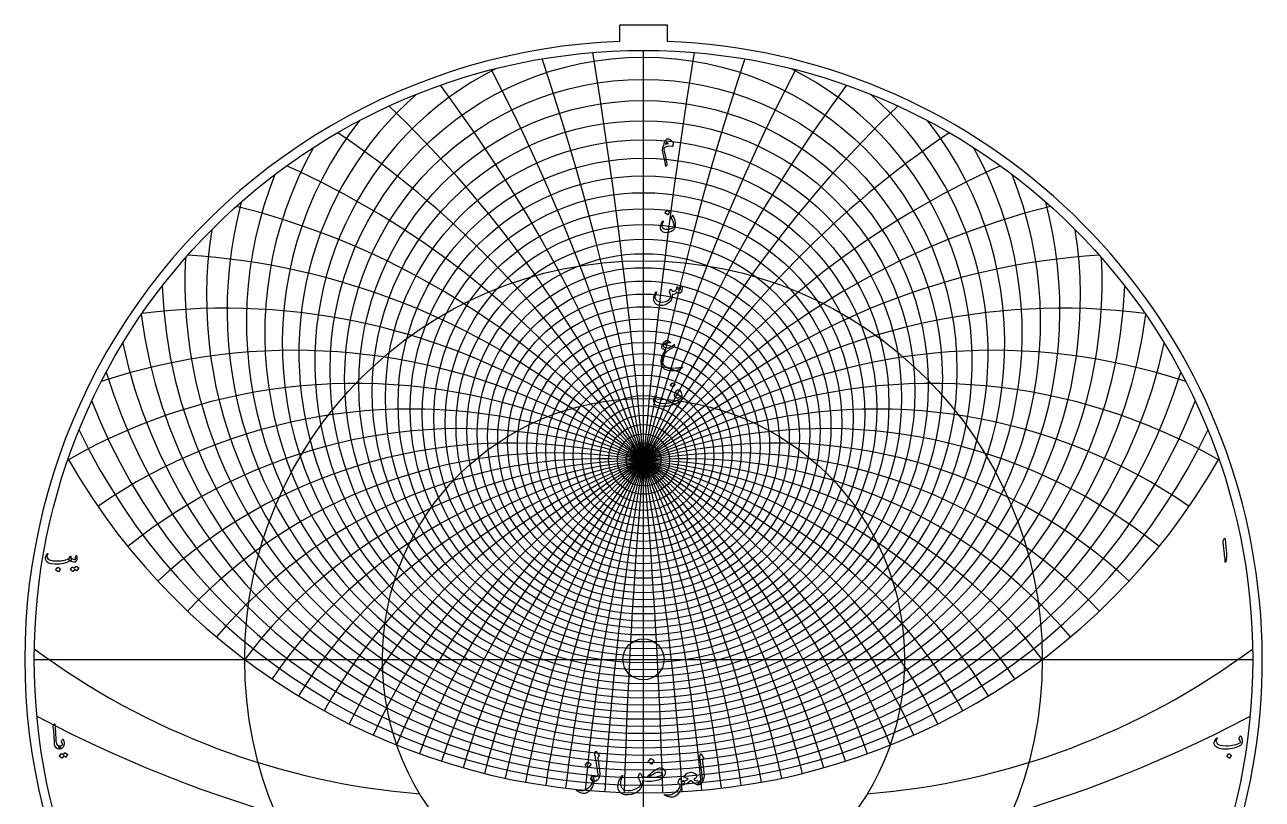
# Model space of a CAD drawing. Header units: millimetres. Extents: x -137 to 137, y -137 to 141.
# Drawn here: x -137.1 to 137.1, y -31 to 140.7 of the extents above; entities that cross this region are included whole.
import ezdxf

# ---------------------------------------------------------------- set-up
doc = ezdxf.new("R2010")
doc.units = ezdxf.units.MM
for name, color, linetype in [('CUT_INNER', 6, 'Continuous'), ('CUT_OUTER', 1, 'Continuous'), ('ENGRAVE', 7, 'Continuous'), ('ENGRAVE_FINE', 8, 'Continuous'), ('TEXT', 5, 'Continuous')]:
    doc.layers.add(name, color=color, linetype=linetype)

msp = doc.modelspace()

# ---------------------------------------------------------------- linework, layer by layer
at = {"layer": 'CUT_INNER'}
msp.add_circle((0, 0), 4.55, dxfattribs=at)
at = {"layer": 'CUT_OUTER'}
for points in [[(-5.25, 140.7), (5.25, 140.7), (5.25, 137)], [(-5.25, 137), (-5.25, 140.7)]]:
    msp.add_lwpolyline(points, dxfattribs=at)
for start, end in [(92.1943, 204.6095), (204.6093, 87.8054)]:
    msp.add_arc((0, 0), 137.1, start, end, dxfattribs=at)
at = {"layer": 'ENGRAVE'}
for points in [[(0, -135), (0, 135)], [(-135, 0), (135, 0)]]:
    msp.add_lwpolyline(points, dxfattribs=at)
for centre, radius in [((0, 0), 135), ((0, 64.05), 69.46), ((0, 56.7), 54.39), ((0, 51.6), 41.53), ((0, 0), 88.37), ((0, 48.08), 30.1), ((0, 45.78), 19.61), ((0, 0), 57.85), ((0, 44.48), 9.67), ((0, 44.06), 1.8)]:
    msp.add_circle(centre, radius, dxfattribs=at)
for centre, radius, start, end in [((0, 74.77), 87.98, 158.1689, 21.8311), ((0, 91.01), 112.23, 187.461, 352.539), ((0, 117.27), 146.84, 209.7488, 330.2512), ((0, -66.59), 110.65, 37, 143), ((0, -66.59), 110.65, 37, 143), ((-36.21, 135.15), 165.49, 233.3573, 265.3666), ((36.21, 135.15), 165.49, 274.6334, 306.6427)]:
    msp.add_arc(centre, radius, start, end, dxfattribs=at)
at = {"layer": 'ENGRAVE_FINE'}
for centre, radius in [((0, 62.36), 66.22), ((0, 60.79), 63.1), ((0, 59.33), 60.1), ((0, 57.97), 57.2), ((0, 55.53), 51.67), ((0, 54.44), 49.03), ((0, 53.42), 46.46), ((0, 52.47), 43.96), ((0, 50.78), 39.15), ((0, 50.02), 36.82), ((0, 49.32), 34.54), ((0, 48.68), 32.3), ((0, 47.53), 27.94), ((0, 47.03), 25.82), ((0, 46.57), 23.72), ((0, 46.16), 21.65), ((0, 45.45), 17.59), ((0, 45.15), 15.58), ((0, 44.89), 13.6), ((0, 44.67), 11.63), ((0, 44.33), 7.72), ((0, 44.21), 5.79), ((0, 44.13), 3.85), ((0, 44.08), 1.93)]:
    msp.add_circle(centre, radius, dxfattribs=at)
for centre, radius, start, end in [((-1264.74, -66.59), 1269.57, 1.67392, 9.11519), ((-1264.74, -66.59), 1269.57, 1.67392, 9.11519), ((1264.74, -66.59), 1269.57, 170.88481, 178.32608), ((1264.74, -66.59), 1269.57, 170.88481, 178.32608), ((-627.53, -66.59), 637.21, 3.35352, 18.26552), ((-627.53, -66.59), 637.21, 3.35352, 18.26552), ((627.53, -66.59), 637.21, 161.73448, 176.64648), ((627.53, -66.59), 637.21, 161.73448, 176.64648), ((0, 65.88), 72.83, 116.6054, 63.3946), ((-412.95, -66.59), 427.52, 5.0445, 27.4867), ((-412.95, -66.59), 427.52, 5.0445, 27.4867), ((412.95, -66.59), 427.52, 152.5133, 174.9555), ((412.95, -66.59), 427.52, 152.5133, 174.9555), ((-304.01, -66.59), 323.52, 6.7529, 36.8156), ((-304.01, -66.59), 323.52, 6.7529, 36.8156), ((304.01, -66.59), 323.52, 143.1844, 173.2471), ((304.01, -66.59), 323.52, 143.1844, 173.2471), ((0, 67.85), 76.36, 131.2422, 48.7578), ((-237.29, -66.59), 261.82, 8.4846, 46.2905), ((-237.29, -66.59), 261.82, 8.4846, 46.2905), ((237.29, -66.59), 261.82, 133.7095, 171.5154), ((237.29, -66.59), 261.82, 133.7095, 171.5154), ((0, 69.98), 80.05, 141.8437, 38.1563), ((-191.65, -66.59), 221.3, 10.2463, 55.9513), ((-191.65, -66.59), 221.3, 10.2463, 55.9513), ((191.65, -66.59), 221.3, 124.0487, 169.7537), ((191.65, -66.59), 221.3, 124.0487, 169.7537), ((0, 72.28), 83.91, 150.5762, 29.4238), ((-158.03, -66.59), 192.91, 12.0446, 65.8393), ((-158.03, -66.59), 192.91, 12.0446, 65.8393), ((158.03, -66.59), 192.91, 114.1607, 167.9554), ((158.03, -66.59), 192.91, 114.1607, 167.9554), ((0, 77.48), 92.27, 164.9746, 15.0254), ((-131.87, -66.59), 172.14, 13.8869, 75.9956), ((-131.87, -66.59), 172.14, 13.8869, 75.9956), ((131.87, -66.59), 172.14, 104.0044, 166.1131), ((131.87, -66.59), 172.14, 104.0044, 166.1131), ((0, 80.43), 96.81, 171.1961, 8.8039), ((0, 83.65), 101.62, 176.9629, 3.0371), ((-110.65, -66.59), 156.48, 15.7812, 86.4587), ((-110.65, -66.59), 156.48, 15.7812, 86.4587), ((110.65, -66.59), 156.48, 93.5413, 164.2188), ((110.65, -66.59), 156.48, 93.5413, 164.2188), ((0, 87.16), 106.75, 182.3632, 357.6368), ((-92.85, -66.59), 144.44, 17.7361, 97.2591), ((-92.85, -66.59), 144.44, 17.7361, 97.2591), ((92.85, -66.59), 144.44, 82.7409, 162.2639), ((92.85, -66.59), 144.44, 82.7409, 162.2639), ((0, 95.24), 118.1, 192.3035, 347.6965), ((-77.48, -66.59), 135.08, 19.7612, 108.4105), ((-77.48, -66.59), 135.08, 19.7612, 108.4105), ((77.48, -66.59), 135.08, 71.5895, 160.2388), ((77.48, -66.59), 135.08, 71.5895, 160.2388), ((0, 99.92), 124.42, 196.9274, 343.0726), ((-63.88, -66.59), 127.77, 21.8673, 119.8123), ((-63.88, -66.59), 127.77, 21.8673, 119.8123), ((63.88, -66.59), 127.77, 60.1877, 158.1327), ((63.88, -66.59), 127.77, 60.1877, 158.1327), ((0, 105.09), 131.27, 201.3616, 338.6384), ((-51.6, -66.59), 122.09, 24.0662, 124.5822), ((-51.6, -66.59), 122.09, 24.0662, 124.5822), ((51.6, -66.59), 122.09, 55.4178, 155.9338), ((51.6, -66.59), 122.09, 55.4178, 155.9338), ((0, 110.84), 138.71, 205.6291, 334.3709), ((-40.27, -66.59), 117.75, 26.3716, 128.9182), ((-40.27, -66.59), 117.75, 26.3716, 128.9182), ((40.27, -66.59), 117.75, 51.0818, 153.6284), ((40.27, -66.59), 117.75, 51.0818, 153.6284), ((-29.65, -66.59), 114.55, 28.7987, 132.8805), ((-29.65, -66.59), 114.55, 28.7987, 132.8805), ((29.65, -66.59), 114.55, 47.1195, 151.2013), ((29.65, -66.59), 114.55, 47.1195, 151.2013), ((-19.51, -66.59), 112.36, 31.3651, 136.5202), ((-19.51, -66.59), 112.36, 31.3651, 136.5202), ((-9.68, -66.59), 111.07, 34.0911, 139.881), ((-9.68, -66.59), 111.07, 34.0911, 139.881), ((9.68, -66.59), 111.07, 40.119, 145.9089), ((9.68, -66.59), 111.07, 40.119, 145.9089), ((19.51, -66.59), 112.36, 43.4798, 148.6349), ((19.51, -66.59), 112.36, 43.4798, 148.6349), ((0, 241.04), 287.04, 242.0779, 297.9221)]:
    msp.add_arc(centre, radius, start, end, dxfattribs=at)
at = {"layer": 'TEXT'}
for points in [[(4.51, 113.96), (4.53, 114.08), (4.56, 114.19), (4.58, 114.31), (4.61, 114.42), (4.65, 114.53), (4.68, 114.65), (4.73, 114.75), (4.78, 114.86), (4.88, 115.05), (4.99, 115.2), (5.11, 115.31), (5.23, 115.38), (5.41, 115.41), (5.6, 115.37), (5.82, 115.27), (6.05, 115.09), (6.12, 115.04), (6.18, 114.98), (6.24, 114.92), (6.3, 114.86), (6.36, 114.8), (6.41, 114.73), (6.47, 114.67), (6.53, 114.6), (6.55, 114.56), (6.57, 114.52), (6.58, 114.48), (6.58, 114.45), (6.56, 114.3), (6.54, 114.17), (6.51, 114.05), (6.5, 113.95), (6.48, 113.87), (6.47, 113.8), (6.45, 113.76), (6.45, 113.73), (6.42, 113.69), (6.4, 113.67), (6.36, 113.67), (6.32, 113.67), (5.76, 113.75), (5.27, 113.7), (4.86, 113.53), (4.51, 113.23), (4.49, 113.2), (4.48, 113.16), (4.47, 113.13), (4.48, 113.09), (4.61, 112.6), (4.73, 112.09), (4.85, 111.56), (4.96, 111.01), (5.08, 110.28), (5.14, 109.74), (5.11, 109.42), (5.02, 109.3), (4.98, 109.31), (4.94, 109.34), (4.92, 109.4), (4.91, 109.49), (4.89, 109.67), (4.86, 109.85), (4.83, 110.04), (4.8, 110.24), (4.76, 110.45), (4.71, 110.66), (4.66, 110.88), (4.6, 111.11), (4.42, 111.86), (4.29, 112.46), (4.23, 112.91), (4.23, 113.19), (4.25, 113.32), (4.28, 113.45), (4.31, 113.56), (4.34, 113.66), (4.38, 113.75), (4.42, 113.83), (4.47, 113.9), (4.51, 113.96)], [(4.89, 114.23), (4.96, 114.26), (5.03, 114.28), (5.1, 114.31), (5.18, 114.33), (5.26, 114.35), (5.35, 114.36), (5.43, 114.38), (5.52, 114.39), (5.4, 114.48), (5.29, 114.55), (5.2, 114.58), (5.12, 114.57), (5.04, 114.53), (4.97, 114.46), (4.92, 114.36), (4.89, 114.23)], [(5.16, 99.5), (5.17, 99.51), (5.18, 99.51), (5.2, 99.52), (5.22, 99.51), (5.36, 99.46), (5.49, 99.39), (5.62, 99.3), (5.73, 99.21), (5.75, 99.19), (5.75, 99.18), (5.75, 99.17), (5.74, 99.15), (5.4, 98.6), (5.39, 98.59), (5.37, 98.58), (5.35, 98.59), (5.33, 98.61), (5.31, 98.62), (5.27, 98.64), (5.23, 98.67), (5.17, 98.71), (5.11, 98.75), (5.02, 98.8), (4.93, 98.86), (4.82, 98.93), (4.8, 98.94), (4.8, 98.95), (4.8, 98.96), (4.8, 98.97)], [(6.5, 98.41), (6.56, 98.29), (6.62, 98.16), (6.68, 98.03), (6.74, 97.89), (6.79, 97.74), (6.84, 97.59), (6.88, 97.43), (6.92, 97.26), (6.96, 97.1), (6.99, 96.93), (7.01, 96.77), (7.02, 96.61), (7.02, 96.45), (7.02, 96.29), (7, 96.12), (6.98, 95.96), (6.95, 95.8), (6.9, 95.64), (6.84, 95.5), (6.76, 95.37), (6.51, 95.07), (6.19, 94.85), (5.78, 94.69), (5.29, 94.61), (4.94, 94.6), (4.63, 94.65), (4.37, 94.75), (4.14, 94.91), (3.98, 95.11), (3.86, 95.34), (3.8, 95.62), (3.79, 95.92), (3.83, 96.25), (3.92, 96.56), (4.05, 96.85), (4.23, 97.14), (4.26, 97.17), (4.29, 97.19), (4.31, 97.2), (4.34, 97.18), (4.36, 97.16), (4.37, 97.13), (4.36, 97.09), (4.33, 97.04), (4.15, 96.68), (4.06, 96.36), (4.07, 96.07), (4.16, 95.81), (4.33, 95.61), (4.57, 95.46), (4.88, 95.38), (5.25, 95.35), (5.71, 95.39), (6.12, 95.51), (6.48, 95.71), (6.79, 95.98), (6.79, 95.99), (6.8, 96), (6.8, 96.02), (6.8, 96.04), (6.79, 96.23), (6.75, 96.44), (6.69, 96.68), (6.59, 96.95), (6.54, 97.09), (6.49, 97.22), (6.44, 97.33), (6.39, 97.44), (6.34, 97.54), (6.29, 97.63), (6.25, 97.71), (6.21, 97.77), (6.18, 97.81), (6.17, 97.84), (6.17, 97.87), (6.18, 97.9), (6.39, 98.43), (6.41, 98.46), (6.44, 98.47), (6.47, 98.45), (6.5, 98.41)], [(8.28, 82.77), (8.29, 82.8), (8.31, 82.82), (8.33, 82.84), (8.35, 82.84), (8.38, 82.84), (8.41, 82.83), (8.43, 82.81), (8.45, 82.78), (8.49, 82.69), (8.52, 82.58), (8.54, 82.44), (8.54, 82.29), (8.53, 82.03), (8.48, 81.79), (8.4, 81.56), (8.29, 81.34), (8.25, 81.29), (8.21, 81.25), (8.16, 81.22), (8.11, 81.21), (7.94, 81.2), (7.75, 81.23), (7.54, 81.3), (7.32, 81.42), (7.14, 81.17), (6.92, 81), (6.67, 80.92), (6.39, 80.92), (6.38, 80.76), (6.36, 80.62), (6.35, 80.48), (6.33, 80.34), (6.3, 80.21), (6.27, 80.08), (6.24, 79.96), (6.2, 79.84), (6.11, 79.63), (5.99, 79.43), (5.84, 79.25), (5.66, 79.09), (5.24, 78.81), (4.79, 78.61), (4.32, 78.49), (3.83, 78.46), (3.27, 78.54), (2.83, 78.74), (2.5, 79.06), (2.29, 79.5), (2.27, 79.66), (2.26, 79.85), (2.28, 80.07), (2.32, 80.31), (2.39, 80.58), (2.49, 80.87), (2.61, 81.16), (2.77, 81.46), (2.78, 81.48), (2.79, 81.49), (2.81, 81.5), (2.83, 81.5), (2.85, 81.5), (2.87, 81.5), (2.88, 81.49), (2.9, 81.48), (2.9, 81.46), (2.91, 81.44), (2.9, 81.42), (2.9, 81.4), (2.7, 80.99), (2.58, 80.66), (2.52, 80.4), (2.53, 80.21), (2.72, 79.8), (3, 79.5), (3.4, 79.31), (3.9, 79.23), (4.6, 79.28), (5.19, 79.45), (5.67, 79.76), (6.05, 80.21), (6.04, 80.5), (6, 80.8), (5.9, 81.13), (5.76, 81.47), (5.75, 81.5), (5.74, 81.53), (5.73, 81.56), (5.74, 81.58), (5.78, 81.67), (5.82, 81.74), (5.85, 81.81), (5.89, 81.88), (5.92, 81.94), (5.95, 81.99), (5.98, 82.04), (6, 82.08), (6.02, 82.09), (6.03, 82.1), (6.05, 82.1), (6.07, 82.09), (6.08, 82.08), (6.09, 82.06), (6.11, 82.04), (6.13, 82.01), (6.15, 81.98), (6.17, 81.94), (6.2, 81.9), (6.23, 81.85), (6.28, 81.76), (6.33, 81.69), (6.37, 81.65), (6.4, 81.64), (6.59, 81.62), (6.78, 81.65), (6.97, 81.73), (7.16, 81.86), (7.22, 81.95), (7.29, 82.09), (7.36, 82.28), (7.42, 82.53), (7.43, 82.55), (7.44, 82.57), (7.46, 82.59), (7.48, 82.6), (7.5, 82.61), (7.52, 82.61), (7.54, 82.61), (7.56, 82.6), (7.59, 82.56), (7.6, 82.47), (7.59, 82.34), (7.57, 82.18), (7.72, 82.09), (7.87, 82.03), (8.04, 82), (8.22, 82.01), (8.21, 82.06), (8.21, 82.1), (8.2, 82.13), (8.18, 82.16), (8.16, 82.18), (8.15, 82.2), (8.15, 82.22), (8.15, 82.24)], [(5.02, 70.67), (5.13, 70.7), (5.25, 70.7), (5.39, 70.67), (5.53, 70.6), (5.6, 70.56), (5.67, 70.51), (5.73, 70.47), (5.79, 70.42), (5.84, 70.38), (5.88, 70.33), (5.92, 70.29), (5.95, 70.24), (5.97, 70.2), (5.96, 70.17), (5.93, 70.16), (5.86, 70.17), (5.42, 70.2), (5.02, 70.11), (4.65, 69.89), (4.31, 69.55), (4.3, 69.52), (4.3, 69.5), (4.31, 69.48), (4.33, 69.45), (4.6, 69.25), (4.88, 69.12), (5.19, 69.06), (5.52, 69.06), (5.58, 69.07), (5.66, 69.1), (5.75, 69.14), (5.86, 69.21), (6.07, 69.33), (6.25, 69.44), (6.4, 69.53), (6.53, 69.61), (6.64, 69.68), (6.72, 69.73), (6.79, 69.76), (6.82, 69.79), (6.88, 69.8), (6.9, 69.79), (6.91, 69.74), (6.89, 69.66), (6.81, 69.46), (6.74, 69.3), (6.68, 69.2), (6.63, 69.15), (6.48, 69.08), (6.33, 69), (6.16, 68.91), (5.98, 68.8), (5.8, 68.69), (5.61, 68.56), (5.41, 68.42), (5.2, 68.27), (4.78, 67.9), (4.46, 67.46), (4.24, 66.96), (4.12, 66.39), (4.12, 66.08), (4.17, 65.79), (4.27, 65.53), (4.43, 65.29), (4.82, 64.96), (5.4, 64.74), (6.17, 64.62), (7.12, 64.6), (7.27, 64.61), (7.43, 64.63), (7.6, 64.64), (7.78, 64.66), (7.97, 64.69), (8.17, 64.71), (8.38, 64.75), (8.61, 64.79), (8.65, 64.79), (8.68, 64.79), (8.69, 64.78), (8.7, 64.76), (8.67, 64.69), (8.52, 64.58), (8.27, 64.43), (7.91, 64.24), (7.69, 64.14), (7.5, 64.06), (7.34, 64.01), (7.2, 63.99), (6.69, 63.95), (6.23, 63.94), (5.81, 63.97), (5.44, 64.03), (4.75, 64.29), (4.26, 64.7), (3.98, 65.27), (3.9, 66), (3.99, 66.76), (4.18, 67.43), (4.47, 68.01), (4.88, 68.5), (4.62, 68.62), (4.4, 68.74), (4.24, 68.86), (4.12, 68.98), (4.09, 69.03), (4.07, 69.08), (4.06, 69.14), (4.06, 69.21), (4.08, 69.38), (4.12, 69.54), (4.17, 69.69), (4.24, 69.83), (4.41, 70.12), (4.6, 70.35), (4.8, 70.54), (5.02, 70.67)], [(6.33, 61.31), (6.33, 61.32), (6.35, 61.33), (6.36, 61.33), (6.38, 61.33), (6.52, 61.27), (6.66, 61.2), (6.78, 61.12), (6.9, 61.02), (6.91, 61.01), (6.92, 60.99), (6.91, 60.98), (6.91, 60.97), (6.56, 60.41), (6.55, 60.4), (6.54, 60.4), (6.52, 60.4), (6.49, 60.42), (6.47, 60.44), (6.44, 60.46), (6.4, 60.49), (6.34, 60.52), (6.27, 60.57), (6.19, 60.62), (6.09, 60.68), (5.98, 60.74), (5.97, 60.75), (5.96, 60.76), (5.96, 60.77), (5.97, 60.78)], [(7.61, 59.76), (7.75, 59.77), (7.9, 59.72), (8.04, 59.59), (8.18, 59.41), (8.31, 59.16), (8.41, 58.87), (8.47, 58.53), (8.51, 58.14), (8.51, 58), (8.5, 57.87), (8.48, 57.75), (8.44, 57.64), (8.31, 57.42), (8.12, 57.21), (7.87, 57.01), (7.54, 56.82), (7.36, 56.73), (7.18, 56.65), (6.98, 56.57), (6.79, 56.5), (6.58, 56.43), (6.37, 56.37), (6.15, 56.31), (5.93, 56.26), (5.7, 56.21), (5.48, 56.17), (5.26, 56.13), (5.05, 56.1), (4.84, 56.08), (4.64, 56.06), (4.44, 56.05), (4.25, 56.04), (3.44, 56.11), (2.84, 56.32), (2.46, 56.68), (2.3, 57.18), (2.29, 57.3), (2.3, 57.43), (2.32, 57.58), (2.35, 57.75), (2.4, 57.93), (2.47, 58.11), (2.55, 58.28), (2.66, 58.45), (2.68, 58.47), (2.69, 58.48), (2.72, 58.49), (2.74, 58.49), (2.76, 58.49), (2.78, 58.48), (2.8, 58.46), (2.81, 58.44), (2.81, 58.42), (2.81, 58.39), (2.8, 58.37), (2.79, 58.35), (2.59, 57.97), (2.53, 57.64), (2.59, 57.36), (2.79, 57.15), (3.22, 56.92), (3.77, 56.79), (4.42, 56.75), (5.18, 56.8), (5.51, 56.85), (5.85, 56.91), (6.18, 56.99), (6.52, 57.09), (6.85, 57.2), (7.19, 57.33), (7.52, 57.48), (7.86, 57.64), (8.03, 57.74), (8.17, 57.85), (8.26, 57.97), (8.31, 58.1), (8.28, 58.19), (8.24, 58.27), (8.19, 58.34), (8.12, 58.4), (8.11, 58.41), (8.1, 58.4), (8.09, 58.39), (8.07, 58.37), (7.97, 58.2), (7.85, 58.07), (7.72, 57.99), (7.58, 57.95), (7.32, 57.94), (7.12, 58.02), (6.98, 58.18), (6.9, 58.41), (6.9, 58.62), (6.97, 58.87), (7.11, 59.17), (7.31, 59.52), (7.38, 59.61), (7.45, 59.68), (7.53, 59.73), (7.61, 59.76)], [(7.69, 58.74), (7.72, 58.77), (7.72, 58.8), (7.71, 58.84), (7.68, 58.87), (7.56, 58.95), (7.45, 58.97), (7.36, 58.93), (7.28, 58.82), (7.27, 58.79), (7.26, 58.77), (7.27, 58.74), (7.28, 58.72), (7.39, 58.66), (7.49, 58.64), (7.59, 58.67), (7.69, 58.74)], [(128.67, 26.7), (128.74, 26.85), (128.8, 26.9), (128.84, 26.86), (128.88, 26.72), (129.05, 24.82), (129.16, 23.66), (129.18, 22.73), (129.12, 22.03), (128.98, 21.57), (128.96, 21.53), (128.94, 21.51), (128.92, 21.51), (128.9, 21.53), (128.88, 21.55), (128.88, 21.58), (128.87, 21.61), (128.87, 21.66), (128.87, 21.99), (128.85, 22.35), (128.82, 22.72), (128.77, 23.12), (128.76, 23.22), (128.73, 23.5), (128.68, 23.96), (128.61, 24.59), (128.44, 25.99), (128.44, 26.07), (128.44, 26.14), (128.45, 26.2), (128.47, 26.26)], [(-126.92, 22.54), (-126.92, 22.54), (-126.91, 22.53), (-126.9, 22.53), (-126.9, 22.52), (-126.89, 22.52), (-126.88, 22.51), (-126.88, 22.51), (-126.87, 22.5), (-126.81, 22.43), (-126.78, 22.32), (-126.8, 22.19), (-126.85, 22.02), (-126.89, 21.92), (-126.94, 21.86), (-126.99, 21.83), (-127.04, 21.84), (-127.07, 21.86), (-127.09, 21.86), (-127.1, 21.86), (-127.12, 21.85), (-127.75, 21.5), (-128.51, 21.26), (-129.39, 21.12), (-130.4, 21.08), (-131.21, 21.15), (-131.83, 21.33), (-132.24, 21.63), (-132.46, 22.05), (-132.49, 22.25), (-132.5, 22.45), (-132.48, 22.64), (-132.44, 22.84), (-132.38, 23.02), (-132.3, 23.18), (-132.21, 23.32), (-132.1, 23.45), (-132.08, 23.47), (-132.06, 23.48), (-132.04, 23.49), (-132.02, 23.48), (-132, 23.48), (-131.98, 23.46), (-131.97, 23.45), (-131.96, 23.43), (-131.95, 23.41), (-131.95, 23.39), (-131.96, 23.37), (-131.98, 23.34), (-132.09, 23.17), (-132.17, 23.01), (-132.2, 22.86), (-132.2, 22.7), (-132.01, 22.32), (-131.58, 22.04), (-130.91, 21.88), (-130, 21.82), (-129.75, 21.82), (-129.5, 21.84), (-129.25, 21.85), (-129, 21.88), (-128.75, 21.92), (-128.5, 21.96), (-128.26, 22.01), (-128.02, 22.07), (-127.79, 22.13), (-127.6, 22.2), (-127.46, 22.26), (-127.35, 22.33), (-127.31, 22.37), (-127.27, 22.41), (-127.24, 22.46), (-127.21, 22.52), (-127.18, 22.58), (-127.15, 22.65), (-127.12, 22.73), (-127.09, 22.81), (-127.08, 22.84), (-127.07, 22.86), (-127.05, 22.87), (-127.02, 22.89), (-126.99, 22.9), (-126.96, 22.89), (-126.93, 22.88), (-126.91, 22.86), (-126.89, 22.84), (-126.88, 22.81), (-126.87, 22.77), (-126.88, 22.73)], [(-127.16, 21.92), (-127.24, 22), (-127.28, 22.1), (-127.29, 22.22), (-127.25, 22.36), (-127.17, 22.49), (-127.09, 22.56), (-127.02, 22.59), (-126.96, 22.57), (-126.67, 22.38), (-126.38, 22.24), (-126.09, 22.17), (-125.8, 22.14), (-125.79, 22.15), (-125.78, 22.15), (-125.78, 22.16), (-125.78, 22.18), (-125.79, 22.2), (-125.81, 22.24), (-125.84, 22.29), (-125.89, 22.35), (-125.9, 22.37), (-125.91, 22.39), (-125.91, 22.41), (-125.91, 22.43), (-125.72, 22.97), (-125.72, 22.99), (-125.7, 23), (-125.69, 23.01), (-125.68, 23.01), (-125.66, 23.01), (-125.65, 23), (-125.64, 22.99), (-125.63, 22.97), (-125.57, 22.8), (-125.54, 22.63), (-125.53, 22.45), (-125.54, 22.28), (-125.58, 22.07), (-125.63, 21.9), (-125.69, 21.77), (-125.77, 21.67), (-125.83, 21.62), (-125.88, 21.58), (-125.93, 21.56), (-125.98, 21.55), (-126.24, 21.54), (-126.52, 21.6), (-126.83, 21.73), (-127.16, 21.92)], [(-129.86, 20.39), (-129.85, 20.4), (-129.84, 20.4), (-129.82, 20.4), (-129.8, 20.4), (-129.65, 20.34), (-129.5, 20.27), (-129.37, 20.18), (-129.25, 20.08), (-129.23, 20.06), (-129.23, 20.05), (-129.23, 20.03), (-129.24, 20.02), (-129.6, 19.43), (-129.62, 19.41), (-129.63, 19.41), (-129.66, 19.42), (-129.68, 19.44), (-129.7, 19.45), (-129.74, 19.47), (-129.78, 19.5), (-129.84, 19.54), (-129.92, 19.59), (-130, 19.64), (-130.11, 19.71), (-130.22, 19.78), (-130.24, 19.79), (-130.25, 19.8), (-130.25, 19.81), (-130.24, 19.82)], [(-125.78, 20.6), (-125.77, 20.61), (-125.76, 20.62), (-125.74, 20.62), (-125.72, 20.62), (-125.64, 20.59), (-125.57, 20.56), (-125.5, 20.53), (-125.43, 20.49), (-125.36, 20.45), (-125.29, 20.4), (-125.23, 20.35), (-125.17, 20.3), (-125.15, 20.29), (-125.15, 20.27), (-125.15, 20.25), (-125.16, 20.23), (-125.53, 19.64), (-125.54, 19.64), (-125.56, 19.64), (-125.58, 19.64), (-125.6, 19.66), (-125.62, 19.67), (-125.64, 19.69), (-125.68, 19.72), (-125.73, 19.75), (-125.79, 19.78), (-125.86, 19.83), (-125.95, 19.88), (-126.04, 19.93), (-126.34, 19.47), (-126.35, 19.46), (-126.37, 19.46), (-126.39, 19.46), (-126.41, 19.48), (-126.44, 19.5), (-126.47, 19.52), (-126.52, 19.55), (-126.58, 19.59), (-126.65, 19.64), (-126.74, 19.69), (-126.84, 19.75), (-126.96, 19.82), (-126.97, 19.83), (-126.97, 19.85), (-126.97, 19.86), (-126.96, 19.87), (-126.58, 20.43), (-126.57, 20.44), (-126.56, 20.45), (-126.54, 20.45), (-126.52, 20.45), (-126.46, 20.43), (-126.39, 20.4), (-126.33, 20.38), (-126.27, 20.34), (-126.22, 20.31), (-126.16, 20.27), (-126.11, 20.24), (-126.06, 20.19)], [(-130.57, -14.29), (-130.55, -14.27), (-130.54, -14.25), (-130.53, -14.25), (-130.51, -14.25), (-130.5, -14.26), (-130.48, -14.29), (-130.47, -14.34), (-130.45, -14.41), (-130.39, -14.99), (-130.34, -15.52), (-130.3, -16.01), (-130.27, -16.46), (-130.25, -16.84), (-130.23, -17.19), (-130.22, -17.49), (-130.2, -17.75), (-130.19, -17.98), (-130.18, -18.16), (-130.17, -18.31), (-130.17, -18.41), (-130.1, -18.73), (-129.95, -18.96), (-129.71, -19.11), (-129.39, -19.17), (-129.3, -19.19), (-129.25, -19.25), (-129.22, -19.33), (-129.23, -19.45), (-129.27, -19.63), (-129.3, -19.76), (-129.35, -19.84), (-129.39, -19.87), (-129.84, -19.81), (-130.17, -19.63), (-130.38, -19.34), (-130.48, -18.92), (-130.49, -18.72), (-130.5, -18.53), (-130.52, -18.33), (-130.53, -18.13), (-130.54, -17.93), (-130.54, -17.73), (-130.55, -17.53), (-130.56, -17.33), (-130.58, -16.94), (-130.6, -16.6), (-130.62, -16.29), (-130.65, -16.02), (-130.69, -15.77), (-130.74, -15.49), (-130.78, -15.2), (-130.84, -14.89), (-130.85, -14.83), (-130.85, -14.78), (-130.84, -14.74), (-130.82, -14.7)], [(-128.93, -18.23), (-128.71, -17.75), (-128.68, -17.7), (-128.64, -17.68), (-128.61, -17.7), (-128.57, -17.75), (-128.5, -17.89), (-128.45, -18.04), (-128.41, -18.2), (-128.39, -18.37), (-128.38, -18.54), (-128.39, -18.72), (-128.41, -18.91), (-128.46, -19.11), (-128.58, -19.44), (-128.78, -19.68), (-129.05, -19.82), (-129.39, -19.87), (-129.43, -19.84), (-129.47, -19.77), (-129.51, -19.64), (-129.55, -19.47), (-129.57, -19.38), (-129.56, -19.3), (-129.55, -19.24), (-129.52, -19.2), (-129.49, -19.18), (-129.46, -19.17), (-129.43, -19.17), (-129.39, -19.17), (-129.18, -19.16), (-128.99, -19.12), (-128.83, -19.04), (-128.7, -18.92), (-128.7, -18.91), (-128.7, -18.9), (-128.7, -18.89), (-128.7, -18.87), (-128.73, -18.76), (-128.78, -18.65), (-128.84, -18.53), (-128.91, -18.42), (-128.94, -18.38), (-128.95, -18.33), (-128.94, -18.28), (-128.93, -18.23)], [(132.31, -16.99), (132.37, -17.05), (132.41, -17.12), (132.46, -17.2), (132.5, -17.29), (132.53, -17.38), (132.56, -17.48), (132.59, -17.58), (132.61, -17.69), (132.64, -17.91), (132.64, -18.13), (132.63, -18.34), (132.59, -18.56), (132.54, -18.75), (132.47, -18.9), (132.38, -19.02), (132.28, -19.1), (131.96, -19.27), (131.63, -19.42), (131.27, -19.55), (130.89, -19.67), (130.49, -19.76), (130.08, -19.83), (129.64, -19.89), (129.19, -19.92), (128.33, -19.91), (127.63, -19.79), (127.09, -19.56), (126.69, -19.22), (126.53, -18.96), (126.46, -18.67), (126.47, -18.37), (126.57, -18.04), (126.6, -17.97), (126.64, -17.9), (126.69, -17.82), (126.74, -17.75), (126.79, -17.67), (126.85, -17.6), (126.92, -17.52), (126.99, -17.44), (127.01, -17.41), (127.04, -17.4), (127.06, -17.39), (127.09, -17.4), (127.11, -17.4), (127.12, -17.42), (127.13, -17.44), (127.14, -17.46), (127.15, -17.48), (127.14, -17.5), (127.14, -17.52), (127.12, -17.54), (127.05, -17.62), (126.99, -17.71), (126.94, -17.79), (126.9, -17.88), (126.86, -17.96), (126.85, -18.04), (126.84, -18.12), (126.86, -18.19), (127.1, -18.63), (127.55, -18.94), (128.22, -19.12), (129.1, -19.16), (129.59, -19.14), (130.05, -19.1), (130.49, -19.04), (130.9, -18.96), (131.3, -18.85), (131.67, -18.72), (132.02, -18.57), (132.35, -18.4), (132.31, -18.24), (132.24, -18.07), (132.13, -17.87), (131.97, -17.66), (131.97, -17.64), (131.97, -17.6), (131.98, -17.55), (131.99, -17.47), (131.99, -17.47), (132, -17.46), (132, -17.46), (132, -17.45), (132.02, -17.35), (132.06, -17.24), (132.11, -17.12), (132.17, -16.99), (132.19, -16.95), (132.23, -16.93), (132.27, -16.95), (132.31, -16.99)], [(-128.24, -20.74), (-128.23, -20.73), (-128.22, -20.73), (-128.2, -20.72), (-128.18, -20.73), (-128.1, -20.75), (-128.03, -20.79), (-127.96, -20.82), (-127.89, -20.86), (-127.82, -20.9), (-127.75, -20.94), (-127.69, -20.99), (-127.63, -21.04), (-127.61, -21.06), (-127.61, -21.08), (-127.61, -21.09), (-127.62, -21.11), (-127.99, -21.7), (-128, -21.71), (-128.02, -21.71), (-128.04, -21.7), (-128.06, -21.69), (-128.08, -21.67), (-128.1, -21.65), (-128.14, -21.63), (-128.19, -21.6), (-128.25, -21.56), (-128.32, -21.52), (-128.41, -21.47), (-128.5, -21.42), (-128.8, -21.87), (-128.81, -21.89), (-128.83, -21.89), (-128.85, -21.88), (-128.87, -21.86), (-128.9, -21.85), (-128.93, -21.83), (-128.98, -21.79), (-129.04, -21.76), (-129.11, -21.71), (-129.2, -21.66), (-129.3, -21.59), (-129.42, -21.52), (-129.43, -21.51), (-129.43, -21.5), (-129.43, -21.49), (-129.42, -21.48), (-129.04, -20.91), (-129.03, -20.9), (-129.02, -20.9), (-129, -20.89), (-128.98, -20.9), (-128.92, -20.92), (-128.85, -20.94), (-128.79, -20.97), (-128.73, -21), (-128.68, -21.04), (-128.62, -21.07), (-128.57, -21.11), (-128.52, -21.15)], [(-10.52, -20.35), (-10.5, -20.35), (-10.48, -20.37), (-10.46, -20.39), (-10.44, -20.43), (-10.42, -20.48), (-10.37, -20.55), (-10.31, -20.63), (-10.23, -20.73), (-10.18, -20.78), (-10.13, -20.83), (-10.09, -20.88), (-10.05, -20.93), (-10, -20.97), (-9.96, -21.01), (-9.91, -21.05), (-9.87, -21.09), (-9.83, -21.14), (-9.82, -21.2), (-9.84, -21.27), (-9.88, -21.36), (-10.13, -21.73), (-10.12, -21.86), (-10.1, -22.02), (-10.07, -22.21), (-10.04, -22.43), (-10, -22.68), (-9.96, -22.96), (-9.92, -23.27), (-9.87, -23.61), (-9.82, -23.95), (-9.78, -24.26), (-9.75, -24.55), (-9.73, -24.81), (-9.71, -25.04), (-9.7, -25.25), (-9.7, -25.43), (-9.71, -25.59), (-9.79, -26.11), (-9.97, -26.51), (-10.23, -26.8), (-10.59, -26.98), (-10.64, -27), (-10.7, -27.01), (-10.75, -27.02), (-10.8, -27.03), (-10.85, -27.03), (-10.9, -27.03), (-10.95, -27.03), (-10.99, -27.03), (-11.12, -26.99), (-11.23, -26.89), (-11.32, -26.74), (-11.39, -26.53), (-11.44, -26.31), (-11.46, -26.12), (-11.46, -25.95), (-11.43, -25.81), (-11.42, -25.78), (-11.4, -25.76), (-11.39, -25.75), (-11.37, -25.75), (-11.35, -25.75), (-11.33, -25.76), (-11.31, -25.77), (-11.29, -25.79), (-11.17, -25.87), (-11.03, -25.93), (-10.86, -25.96), (-10.68, -25.97), (-10.5, -25.95), (-10.33, -25.91), (-10.18, -25.86), (-10.05, -25.78), (-10.07, -25.49), (-10.13, -24.94), (-10.25, -24.14), (-10.41, -23.09), (-10.61, -21.92), (-10.63, -21.76), (-10.66, -21.62), (-10.69, -21.48), (-10.72, -21.35), (-10.74, -21.28), (-10.76, -21.22), (-10.77, -21.17), (-10.78, -21.12), (-10.78, -21.08), (-10.79, -21.04), (-10.79, -21.01), (-10.8, -20.99), (-10.81, -20.94), (-10.8, -20.89), (-10.8, -20.85), (-10.78, -20.81), (-10.59, -20.4), (-10.57, -20.38), (-10.56, -20.36), (-10.54, -20.35), (-10.52, -20.35)], [(12.47, -21.44), (12.54, -21.29), (12.59, -21.16), (12.63, -21.07), (12.65, -21.01), (12.67, -20.97), (12.69, -20.94), (12.71, -20.93), (12.75, -20.92), (12.78, -20.93), (12.81, -20.95), (12.83, -20.98), (12.85, -21.02), (12.93, -21.23), (13.03, -21.41), (13.14, -21.58), (13.27, -21.72), (13.3, -21.77), (13.31, -21.82), (13.3, -21.88), (13.26, -21.95), (13.05, -22.25), (13.06, -22.38), (13.07, -22.51), (13.09, -22.64), (13.1, -22.77), (13.12, -22.89), (13.13, -23.02), (13.15, -23.14), (13.16, -23.25), (13.29, -24.34), (13.38, -25.19), (13.41, -25.8), (13.38, -26.18), (13.2, -26.86), (12.96, -27.36), (12.67, -27.68), (12.32, -27.83), (12.31, -27.83), (12.3, -27.83), (12.29, -27.83), (12.28, -27.83), (12.22, -27.78), (12.19, -27.65), (12.17, -27.46), (12.17, -27.19), (12.18, -27.09), (12.21, -27.02), (12.26, -26.98), (12.32, -26.96), (12.56, -26.91), (12.77, -26.82), (12.93, -26.69), (13.05, -26.52), (13.05, -26.32), (13.03, -26.09), (13.01, -25.83), (12.98, -25.55), (12.95, -25.23), (12.91, -24.9), (12.86, -24.53), (12.81, -24.14), (12.77, -23.76), (12.72, -23.42), (12.68, -23.11), (12.65, -22.85), (12.62, -22.62), (12.59, -22.43), (12.57, -22.28), (12.56, -22.17), (12.46, -21.62), (12.46, -21.56), (12.46, -21.52), (12.47, -21.48), (12.47, -21.44)], [(129.61, -20.93), (129.62, -20.92), (129.64, -20.91), (129.65, -20.91), (129.67, -20.91), (129.82, -20.97), (129.97, -21.05), (130.1, -21.14), (130.22, -21.24), (130.24, -21.25), (130.24, -21.27), (130.24, -21.28), (130.23, -21.3), (129.87, -21.89), (129.85, -21.9), (129.84, -21.91), (129.82, -21.9), (129.79, -21.88), (129.77, -21.86), (129.73, -21.84), (129.69, -21.81), (129.63, -21.77), (129.56, -21.73), (129.47, -21.67), (129.37, -21.61), (129.25, -21.54), (129.23, -21.53), (129.23, -21.52), (129.23, -21.5), (129.23, -21.49)], [(-12.42, -22.79), (-12.4, -22.78), (-12.39, -22.77), (-12.37, -22.77), (-12.34, -22.77), (-12.15, -22.85), (-11.97, -22.94), (-11.81, -23.05), (-11.65, -23.18), (-11.64, -23.2), (-11.63, -23.21), (-11.63, -23.23), (-11.64, -23.25), (-12.1, -23.99), (-12.11, -24.01), (-12.14, -24.01), (-12.16, -24), (-12.19, -23.98), (-12.22, -23.96), (-12.26, -23.93), (-12.32, -23.89), (-12.4, -23.84), (-12.49, -23.79), (-12.6, -23.72), (-12.73, -23.64), (-12.87, -23.55), (-12.89, -23.54), (-12.9, -23.52), (-12.9, -23.51), (-12.89, -23.5)], [(3.78, -24.03), (4.12, -24.08), (4.41, -24.24), (4.64, -24.5), (4.83, -24.88), (4.85, -25.02), (4.83, -25.18), (4.78, -25.36), (4.69, -25.56), (4.59, -25.74), (4.5, -25.9), (4.42, -26.02), (4.35, -26.12), (3.92, -26.47), (3.35, -26.74), (2.62, -26.93), (1.75, -27.05), (1.23, -27.07), (0.72, -27.06), (0.24, -27.01), (-0.21, -26.93), (-0.32, -27.64), (-0.46, -28.21), (-0.63, -28.64), (-0.83, -28.93), (-1.36, -29.38), (-1.96, -29.72), (-2.64, -29.94), (-3.39, -30.05), (-4.17, -30.01), (-4.8, -29.78), (-5.27, -29.37), (-5.58, -28.76), (-5.61, -28.67), (-5.63, -28.57), (-5.65, -28.46), (-5.66, -28.36), (-5.67, -28.25), (-5.67, -28.13), (-5.66, -28.02), (-5.64, -27.9), (-5.61, -27.69), (-5.56, -27.48), (-5.51, -27.27), (-5.45, -27.07), (-5.38, -26.87), (-5.3, -26.68), (-5.21, -26.49), (-5.11, -26.3), (-5.07, -26.23), (-5.02, -26.15), (-4.98, -26.09), (-4.94, -26.02), (-4.9, -25.96), (-4.86, -25.9), (-4.83, -25.85), (-4.79, -25.8), (-4.77, -25.77), (-4.74, -25.75), (-4.71, -25.75), (-4.68, -25.75), (-4.65, -25.76), (-4.63, -25.78), (-4.61, -25.8), (-4.61, -25.82), (-4.6, -25.84), (-4.61, -25.87), (-4.61, -25.9), (-4.63, -25.93), (-4.7, -26.04), (-4.76, -26.16), (-4.83, -26.29), (-4.89, -26.43), (-5.01, -26.78), (-5.09, -27.12), (-5.12, -27.44), (-5.1, -27.73), (-4.92, -28.3), (-4.59, -28.7), (-4.11, -28.96), (-3.48, -29.06), (-2.88, -29.03), (-2.29, -28.92), (-1.72, -28.72), (-1.16, -28.43), (-0.99, -28.31), (-0.85, -28.17), (-0.73, -28), (-0.63, -27.8), (-0.62, -27.77), (-0.61, -27.74), (-0.61, -27.7), (-0.62, -27.66), (-0.7, -27.22), (-0.82, -26.84), (-0.95, -26.52), (-1.11, -26.24), (-1.15, -26.19), (-1.16, -26.15), (-1.17, -26.11), (-1.16, -26.08), (-0.86, -25.29), (-0.82, -25.23), (-0.78, -25.2), (-0.74, -25.21), (-0.7, -25.26), (-0.34, -25.87), (-0.15, -25.96), (0.1, -26.03), (0.4, -26.07), (0.75, -26.1), (1.18, -25.69), (1.6, -25.31), (2.02, -24.96), (2.45, -24.64), (2.85, -24.37), (3.21, -24.18), (3.52, -24.07), (3.78, -24.03)], [(1.52, -22.01), (1.53, -22), (1.55, -22), (1.57, -21.99), (1.6, -22), (1.78, -22.07), (1.96, -22.16), (2.13, -22.27), (2.28, -22.4), (2.3, -22.42), (2.31, -22.44), (2.3, -22.46), (2.29, -22.48), (1.84, -23.21), (1.82, -23.23), (1.8, -23.24), (1.77, -23.23), (1.74, -23.2), (1.71, -23.19), (1.67, -23.16), (1.61, -23.12), (1.54, -23.07), (1.45, -23.01), (1.34, -22.94), (1.21, -22.87), (1.06, -22.78), (1.05, -22.76), (1.04, -22.75), (1.04, -22.74), (1.05, -22.72)], [(-11.28, -25.79), (-11.21, -25.9), (-11.14, -26.04), (-11.09, -26.2), (-11.05, -26.38), (-11.02, -26.57), (-11.01, -26.76), (-11, -26.96), (-11.01, -27.16), (-11.04, -27.37), (-11.1, -27.6), (-11.19, -27.87), (-11.3, -28.17), (-11.51, -28.58), (-11.76, -28.94), (-12.06, -29.24), (-12.42, -29.5), (-12.61, -29.6), (-12.81, -29.68), (-13.02, -29.73), (-13.24, -29.76), (-13.5, -29.73), (-13.85, -29.61), (-14.26, -29.4), (-14.76, -29.11), (-14.79, -29.08), (-14.81, -29.05), (-14.82, -29.02), (-14.82, -28.99), (-14.81, -28.96), (-14.78, -28.95), (-14.75, -28.94), (-14.7, -28.95), (-14.03, -29.1), (-13.39, -29.06), (-12.77, -28.84), (-12.18, -28.45), (-11.92, -28.2), (-11.69, -27.93), (-11.48, -27.64), (-11.31, -27.33), (-11.29, -27.28), (-11.28, -27.22), (-11.28, -27.16), (-11.29, -27.09), (-11.33, -26.99), (-11.4, -26.89), (-11.5, -26.76), (-11.64, -26.62), (-11.66, -26.6), (-11.66, -26.57), (-11.66, -26.54), (-11.65, -26.5), (-11.42, -25.81), (-11.41, -25.78), (-11.4, -25.76), (-11.38, -25.75), (-11.36, -25.75), (-11.34, -25.75), (-11.32, -25.76), (-11.3, -25.77), (-11.28, -25.79)], [(4.26, -25.46), (3.96, -25.23), (3.65, -25.1), (3.33, -25.05), (2.99, -25.09), (2.62, -25.22), (2.21, -25.43), (1.73, -25.73), (1.21, -26.11), (2.17, -26.11), (2.99, -26), (3.69, -25.79), (4.26, -25.46)], [(7.68, -27.23), (7.98, -26.46), (8.02, -26.39), (8.05, -26.36), (8.08, -26.37), (8.11, -26.4), (8.19, -26.53), (8.27, -26.65), (8.35, -26.75), (8.42, -26.82), (8.5, -26.88), (8.59, -26.93), (8.68, -26.95), (8.79, -26.96), (8.89, -26.99), (8.96, -27.07), (9, -27.2), (9.02, -27.39), (9, -27.57), (8.96, -27.71), (8.89, -27.8), (8.79, -27.83), (8.71, -27.83), (8.63, -27.84), (8.55, -27.83), (8.47, -27.83), (8.45, -27.83), (8.44, -27.85), (8.43, -27.86), (8.42, -27.89), (8.37, -28.35), (8.24, -28.79), (8.04, -29.22), (7.76, -29.64), (7.45, -30), (7.15, -30.27), (6.87, -30.44), (6.59, -30.52), (6.33, -30.54), (6.09, -30.54), (5.88, -30.53), (5.68, -30.49), (5.59, -30.47), (5.48, -30.43), (5.37, -30.4), (5.26, -30.36), (5.14, -30.31), (5.01, -30.25), (4.88, -30.19), (4.74, -30.12), (4.71, -30.11), (4.68, -30.09), (4.66, -30.07), (4.65, -30.05), (4.65, -30.02), (4.65, -29.99), (4.66, -29.97), (4.67, -29.96), (4.69, -29.95), (4.72, -29.94), (4.74, -29.94), (4.77, -29.95), (5.08, -30.01), (5.36, -30.04), (5.63, -30.04), (5.87, -30.01), (6.12, -29.94), (6.36, -29.86), (6.59, -29.75), (6.82, -29.62), (7.04, -29.46), (7.26, -29.29), (7.47, -29.09), (7.68, -28.88), (7.84, -28.68), (7.97, -28.48), (8.06, -28.29), (8.12, -28.09), (8.1, -27.96), (8.03, -27.8), (7.9, -27.63), (7.72, -27.43), (7.69, -27.39), (7.67, -27.34), (7.67, -27.29), (7.68, -27.23)], [(12.32, -26.96), (12.46, -26.98), (12.56, -27.04), (12.61, -27.15), (12.61, -27.3), (12.56, -27.53), (12.5, -27.69), (12.42, -27.79), (12.32, -27.83), (11.87, -27.79), (11.43, -27.61), (10.98, -27.29), (10.53, -26.83), (9.96, -27.27), (9.48, -27.59), (9.09, -27.77), (8.78, -27.83), (8.68, -27.81), (8.59, -27.74), (8.53, -27.62), (8.48, -27.46), (8.46, -27.25), (8.51, -27.1), (8.61, -27), (8.78, -26.96), (8.93, -26.95), (9.07, -26.92), (9.22, -26.89), (9.36, -26.84), (9.5, -26.79), (9.64, -26.73), (9.78, -26.65), (9.92, -26.56), (9.75, -26.43), (9.55, -26.32), (9.31, -26.23), (9.04, -26.18), (9.01, -26.17), (9, -26.14), (8.99, -26.11), (8.99, -26.07), (9.04, -25.92), (9.14, -25.76), (9.29, -25.58), (9.49, -25.38), (9.92, -25.13), (10.38, -25.03), (10.86, -25.1), (11.36, -25.33), (11.58, -25.48), (11.72, -25.63), (11.81, -25.77), (11.83, -25.91), (11.77, -26.07), (11.64, -26.23), (11.43, -26.42), (11.15, -26.61), (11.35, -26.76), (11.62, -26.87), (11.94, -26.94), (12.32, -26.96)]]:
    msp.add_lwpolyline(points, close=True, dxfattribs=at)

doc.saveas('drawing.dxf')
